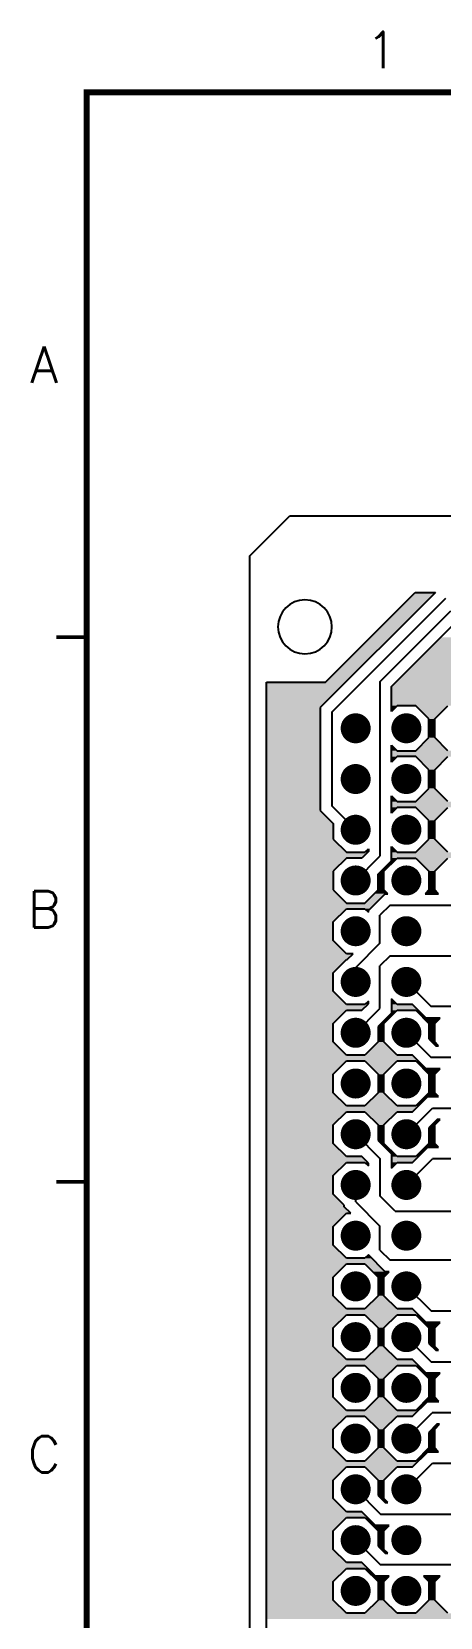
# Model space of a CAD drawing. Extents: x 295 to 953, y 10 to 290.
# Drawn here: x 487.4 to 521.2, y 159 to 290 of the extents above; entities that cross this region are included whole.
import ezdxf
from ezdxf.enums import TextEntityAlignment as Align

# ---------------------------------------------------------------- set-up
doc = ezdxf.new("R2010")
doc.units = 0
doc.header["$LTSCALE"] = 5
doc.header["$MEASUREMENT"] = 0
doc.layers.get('0').update_dxf_attribs({"linetype": 'CONTINUOUS', "lineweight": 25})
for name, color, linetype in [('L3-INT2_GBR', 2, 'CONTINUOUS'), ('문자', 4, 'CONTINUOUS'), ('테두리', 3, 'CONTINUOUS')]:
    doc.layers.add(name, color=color, linetype=linetype)
doc.styles.get("Standard").update_dxf_attribs({"font": 'simplex.shx'})

# ---------------------------------------------------------------- blocks, each defined once
blk = doc.blocks.new('C')
blk.add_line((15, 285), (15, 285))
at = {"layer": '테두리'}
for points, const_width in [([(15, 285), (15, 15), (405, 15), (405, 285), (15, 285)], 0.5), ([(12.5, 240), (15, 240)], 0.3), ([(12.5, 195), (15, 195)], 0.3)]:
    blk.add_lwpolyline(points, dxfattribs=dict(at, const_width=const_width))
at = {"layer": '문자'}
for s, p in [('1', (39.38, 288.5)), ('A', (11.5, 262.5)), ('B', (11.5, 217.5)), ('C', (11.5, 172.5))]:
    blk.add_text(s, height=3, dxfattribs=at).set_placement(p, align=Align.MIDDLE)

msp = doc.modelspace()

# ---------------------------------------------------------------- linework, layer by layer
at = {"color": 7, "const_width": 1.24}
for points in [[(514.84, 232.46, -1), (513.6, 232.46, -1)], [(519.03, 232.46, -1), (517.79, 232.46, -1)], [(514.84, 228.27, -1), (513.6, 228.27, -1)], [(519.03, 228.27, -1), (517.79, 228.27, -1)], [(514.84, 224.08, -1), (513.6, 224.08, -1)], [(519.03, 224.08, -1), (517.79, 224.08, -1)], [(514.84, 219.89, -1), (513.6, 219.89, -1)], [(519.03, 219.89, -1), (517.79, 219.89, -1)], [(514.84, 215.7, -1), (513.6, 215.7, -1)], [(519.03, 215.7, -1), (517.79, 215.7, -1)], [(514.84, 211.51, -1), (513.6, 211.51, -1)], [(519.03, 211.51, -1), (517.79, 211.51, -1)], [(514.84, 207.31, -1), (513.6, 207.31, -1)], [(519.03, 207.31, -1), (517.79, 207.31, -1)], [(514.84, 203.12, -1), (513.6, 203.12, -1)], [(519.03, 203.12, -1), (517.79, 203.12, -1)], [(514.84, 198.93, -1), (513.6, 198.93, -1)], [(519.03, 198.93, -1), (517.79, 198.93, -1)], [(514.84, 194.74, -1), (513.6, 194.74, -1)], [(519.03, 194.74, -1), (517.79, 194.74, -1)], [(514.84, 190.55, -1), (513.6, 190.55, -1)], [(519.03, 190.55, -1), (517.79, 190.55, -1)], [(514.84, 186.36, -1), (513.6, 186.36, -1)], [(519.03, 186.36, -1), (517.79, 186.36, -1)], [(514.84, 182.17, -1), (513.6, 182.17, -1)], [(519.03, 182.17, -1), (517.79, 182.17, -1)], [(514.84, 177.98, -1), (513.6, 177.98, -1)], [(519.03, 177.98, -1), (517.79, 177.98, -1)], [(514.84, 173.79, -1), (513.6, 173.79, -1)], [(519.03, 173.79, -1), (517.79, 173.79, -1)], [(514.84, 169.6, -1), (513.6, 169.6, -1)], [(519.03, 169.6, -1), (517.79, 169.6, -1)], [(514.84, 165.4, -1), (513.6, 165.4, -1)], [(519.03, 165.4, -1), (517.79, 165.4, -1)], [(514.84, 161.21, -1), (513.6, 161.21, -1)], [(519.03, 161.21, -1), (517.79, 161.21, -1)]]:
    msp.add_lwpolyline(points, format="xyb", close=True, dxfattribs=at)
at = {"layer": 'L3-INT2_GBR', "color": 7}
for p, q in [((505.48, 246.7), (508.78, 250)), ((508.78, 250), (868.48, 250)), ((505.48, 88.3), (505.48, 246.7)), ((505.48, 88.3), (505.48, 246.7)), ((520.81, 243.69), (511.29, 234.17)), ((511.72, 236.26), (519.14, 243.69)), ((519.14, 243.69), (520.81, 243.69)), ((512.24, 233.78), (521.67, 243.21)), ((516.22, 236.3), (522.09, 242.16)), ((517.17, 235.9), (522.48, 241.21)), ((506.84, 236.26), (511.72, 236.26)), ((506.84, 98.74), (506.84, 236.26)), ((516.22, 236.3), (516.22, 221.89)), ((517.17, 233.84), (517.17, 235.9)), ((511.29, 234.17), (511.29, 225.67)), ((512.24, 233.78), (512.24, 226.06)), ((517.64, 234.32), (517.17, 233.84)), ((519.18, 234.32), (517.64, 234.32)), ((520.27, 233.23), (519.18, 234.32)), ((520.27, 231.69), (520.27, 233.23)), ((520.75, 233.23), (521.84, 234.32)), ((520.75, 231.69), (520.75, 233.23)), ((517.17, 231.08), (517.64, 230.6)), ((517.17, 229.65), (517.17, 231.08)), ((517.64, 230.6), (519.18, 230.6)), ((519.18, 230.6), (520.27, 231.69)), ((521.84, 230.6), (520.75, 231.69)), ((517.64, 230.13), (517.17, 229.65)), ((519.18, 230.13), (517.64, 230.13)), ((520.27, 229.04), (519.18, 230.13)), ((520.75, 229.04), (521.84, 230.13)), ((520.27, 227.5), (520.27, 229.04)), ((520.75, 227.5), (520.75, 229.04)), ((517.17, 226.89), (517.64, 226.41)), ((517.17, 225.46), (517.17, 226.89)), ((519.18, 226.41), (520.27, 227.5)), ((521.84, 226.41), (520.75, 227.5)), ((511.29, 225.67), (512.37, 224.59)), ((514.22, 224.08), (512.24, 226.06)), ((517.64, 225.93), (517.17, 225.46)), ((517.64, 226.41), (519.18, 226.41)), ((519.18, 225.93), (517.64, 225.93)), ((520.27, 224.85), (519.18, 225.93)), ((520.75, 224.85), (521.84, 225.93)), ((512.37, 224.59), (512.37, 223.31)), ((520.27, 223.31), (520.27, 224.85)), ((520.75, 223.31), (520.75, 224.85)), ((512.37, 223.31), (513.45, 222.22)), ((517.17, 222.69), (517.64, 222.22)), ((517.17, 221.5), (517.17, 222.69)), ((519.18, 222.22), (520.27, 223.31)), ((521.84, 222.22), (520.75, 223.31)), ((513.45, 221.74), (512.37, 220.66)), ((513.45, 222.22), (514.99, 222.22)), ((514.74, 221.74), (513.45, 221.74)), ((514.22, 219.89), (516.22, 221.89)), ((515.28, 222.28), (514.74, 221.74)), ((514.99, 222.22), (515.28, 222.51)), ((515.28, 222.51), (515.28, 222.28)), ((516.08, 220.4), (517.17, 221.5)), ((516.56, 220.66), (517.64, 221.74)), ((517.64, 222.22), (519.18, 222.22)), ((517.64, 221.74), (519.18, 221.74)), ((519.18, 221.74), (520.27, 220.66)), ((520.75, 220.66), (521.84, 221.74)), ((512.37, 220.66), (512.37, 219.12)), ((516.08, 219.12), (516.08, 220.4)), ((516.56, 219.12), (516.56, 220.66)), ((520.27, 220.66), (520.27, 219.12)), ((520.75, 219.12), (520.75, 220.66)), ((512.37, 219.12), (513.45, 218.03)), ((514.99, 218.03), (516.08, 219.12)), ((515.28, 217.41), (516.67, 218.8)), ((516.87, 218.8), (516.56, 219.12)), ((516.67, 218.8), (516.87, 218.8)), ((520.27, 219.12), (519.95, 218.8)), ((519.95, 218.8), (521.06, 218.8)), ((521.06, 218.8), (520.75, 219.12)), ((512.37, 216.47), (513.45, 217.55)), ((513.45, 218.03), (514.99, 218.03)), ((513.45, 217.55), (514.99, 217.55)), ((514.99, 217.55), (515.28, 217.27)), ((517.06, 217.85), (516.22, 217.02)), ((517.06, 217.85), (529.64, 217.85)), ((512.37, 214.93), (512.37, 216.47)), ((515.28, 217.27), (515.28, 217.41)), ((516.22, 214.71), (516.22, 217.02)), ((513.45, 213.84), (512.37, 214.93)), ((514.01, 213.84), (513.45, 213.84)), ((513.53, 213.36), (514.01, 213.84)), ((516.22, 214.71), (514.22, 212.71)), ((517.06, 213.66), (516.22, 212.83)), ((517.06, 213.66), (526.91, 213.66)), ((512.37, 212.27), (513.45, 213.36)), ((512.37, 210.74), (512.37, 212.27)), ((513.45, 213.36), (513.53, 213.36)), ((514.22, 211.51), (514.22, 212.71)), ((516.22, 209.32), (516.22, 212.83)), ((518.41, 211.51), (520.45, 209.47)), ((513.45, 209.65), (512.37, 210.74)), ((514.99, 209.65), (513.45, 209.65)), ((514.74, 209.17), (515.28, 209.71)), ((515.28, 209.93), (514.99, 209.65)), ((515.28, 209.71), (515.28, 209.93)), ((517.17, 210.12), (517.17, 208.92)), ((517.64, 209.65), (517.17, 210.12)), ((518.93, 209.65), (517.64, 209.65)), ((520.05, 208.52), (518.93, 209.65)), ((512.37, 208.08), (513.45, 209.17)), ((513.45, 209.17), (514.74, 209.17)), ((514.22, 207.31), (516.22, 209.32)), ((517.17, 208.92), (516.08, 207.83)), ((516.56, 208.08), (517.64, 209.17)), ((517.64, 209.17), (519.18, 209.17)), ((519.18, 209.17), (520.27, 208.08)), ((521.19, 208.52), (520.05, 208.52)), ((585.26, 209.47), (520.45, 209.47)), ((520.75, 208.08), (521.19, 208.52)), ((512.37, 206.55), (512.37, 208.08)), ((516.08, 207.83), (516.08, 206.55)), ((516.56, 206.55), (516.56, 208.08)), ((518.41, 207.31), (520.45, 205.28)), ((520.27, 208.08), (520.27, 206.8)), ((520.75, 206.55), (520.75, 208.08)), ((513.45, 205.46), (512.37, 206.55)), ((516.08, 206.55), (514.99, 205.46)), ((517.64, 205.46), (516.56, 206.55)), ((520.27, 206.8), (520.84, 206.23)), ((521.06, 206.23), (520.75, 206.55)), ((520.84, 206.23), (521.06, 206.23)), ((512.37, 203.89), (513.45, 204.98)), ((514.99, 205.46), (513.45, 205.46)), ((513.45, 204.98), (514.99, 204.98)), ((514.99, 204.98), (516.08, 203.89)), ((516.56, 203.89), (517.64, 204.98)), ((518.93, 205.46), (517.64, 205.46)), ((517.64, 204.98), (519.18, 204.98)), ((520.05, 204.33), (518.93, 205.46)), ((519.18, 204.98), (520.27, 203.89)), ((521.19, 204.33), (520.05, 204.33)), ((524.19, 205.28), (520.45, 205.28)), ((520.75, 203.89), (521.19, 204.33)), ((512.37, 202.35), (512.37, 203.89)), ((516.08, 203.89), (516.08, 202.35)), ((516.56, 202.35), (516.56, 203.89)), ((520.27, 203.89), (520.27, 202.35)), ((520.75, 202.35), (520.75, 203.89)), ((513.45, 201.27), (512.37, 202.35)), ((516.08, 202.35), (514.99, 201.27)), ((517.64, 201.27), (516.56, 202.35)), ((518.93, 200.79), (520.18, 202.04)), ((520.27, 202.35), (519.18, 201.27)), ((520.18, 202.04), (521.06, 202.04)), ((521.06, 202.04), (520.75, 202.35)), ((512.37, 199.7), (513.45, 200.79)), ((514.99, 201.27), (513.45, 201.27)), ((513.45, 200.79), (514.99, 200.79)), ((514.99, 200.79), (516.08, 199.7)), ((516.56, 199.7), (517.64, 200.79)), ((519.18, 201.27), (517.64, 201.27)), ((517.64, 200.79), (518.93, 200.79)), ((518.41, 198.93), (520.57, 201.09)), ((520.57, 201.09), (620.37, 201.09)), ((512.37, 198.16), (512.37, 199.7)), ((516.08, 199.7), (516.08, 198.42)), ((516.56, 198.16), (516.56, 199.7)), ((520.96, 200.14), (520.27, 199.45)), ((520.27, 199.45), (520.27, 198.16)), ((520.75, 199.7), (521.19, 200.14)), ((520.75, 198.16), (520.75, 199.7)), ((521.19, 200.14), (520.96, 200.14)), ((513.45, 197.08), (512.37, 198.16)), ((514.22, 198.93), (516.22, 196.93)), ((516.08, 198.42), (517.17, 197.32)), ((517.64, 197.08), (516.56, 198.16)), ((518.93, 196.6), (520.18, 197.85)), ((520.27, 198.16), (519.18, 197.08)), ((520.18, 197.85), (521.06, 197.85)), ((521.06, 197.85), (520.75, 198.16)), ((512.37, 195.51), (513.45, 196.6)), ((514.74, 197.08), (513.45, 197.08)), ((513.45, 196.6), (514.99, 196.6)), ((515.28, 196.54), (514.74, 197.08)), ((514.99, 196.6), (515.28, 196.31)), ((515.28, 196.31), (515.28, 196.54)), ((516.22, 196.93), (516.22, 193.84)), ((517.17, 197.32), (517.17, 196.13)), ((517.17, 196.13), (517.64, 196.6)), ((519.18, 197.08), (517.64, 197.08)), ((517.64, 196.6), (518.93, 196.6)), ((518.41, 194.74), (520.57, 196.9)), ((524.19, 196.9), (520.57, 196.9)), ((512.37, 193.97), (512.37, 195.51)), ((513.27, 193.07), (512.37, 193.97)), ((514.22, 193.34), (514.22, 194.74)), ((517.48, 192.58), (516.22, 193.84)), ((513.27, 192.94), (513.27, 193.07)), ((513.81, 192.41), (513.27, 192.94)), ((514.22, 193.34), (516.22, 191.34)), ((517.48, 192.58), (527.54, 192.58)), ((512.37, 191.32), (513.45, 192.41)), ((512.37, 189.78), (512.37, 191.32)), ((513.45, 192.41), (513.81, 192.41)), ((516.22, 189.36), (516.22, 191.34)), ((513.45, 188.69), (512.37, 189.78)), ((514.99, 188.69), (513.45, 188.69)), ((515.28, 188.98), (514.99, 188.69)), ((515.28, 188.96), (515.28, 188.98)), ((516.67, 187.57), (515.28, 188.96)), ((516.22, 189.36), (517.06, 188.52)), ((512.37, 187.13), (513.45, 188.22)), ((513.45, 188.22), (514.99, 188.22)), ((514.99, 188.22), (516.08, 187.13)), ((516.56, 187.13), (517, 187.57)), ((517, 187.57), (516.67, 187.57)), ((525.03, 188.52), (517.06, 188.52)), ((512.37, 185.59), (512.37, 187.13)), ((516.08, 187.13), (516.08, 185.59)), ((516.56, 185.59), (516.56, 187.13)), ((518.41, 186.36), (520.45, 184.33)), ((513.45, 184.5), (512.37, 185.59)), ((516.08, 185.59), (514.99, 184.5)), ((517.64, 184.5), (516.56, 185.59)), ((512.37, 182.94), (513.45, 184.02)), ((514.99, 184.5), (513.45, 184.5)), ((513.45, 184.02), (514.99, 184.02)), ((514.99, 184.02), (516.08, 182.94)), ((516.56, 182.94), (517.64, 184.02)), ((518.93, 184.5), (517.64, 184.5)), ((517.64, 184.02), (519.18, 184.02)), ((520.05, 183.38), (518.93, 184.5)), ((519.18, 184.02), (520.27, 182.94)), ((521.19, 183.38), (520.05, 183.38)), ((520.45, 184.33), (528.17, 184.33)), ((520.75, 182.94), (521.19, 183.38)), ((512.37, 181.4), (512.37, 182.94)), ((516.08, 182.94), (516.08, 181.4)), ((516.56, 181.4), (516.56, 182.94)), ((518.41, 182.17), (520.45, 180.14)), ((520.27, 182.94), (520.27, 181.65)), ((520.75, 181.4), (520.75, 182.94)), ((513.45, 180.31), (512.37, 181.4)), ((516.08, 181.4), (514.99, 180.31)), ((517.64, 180.31), (516.56, 181.4)), ((520.27, 181.65), (520.84, 181.08)), ((521.06, 181.08), (520.75, 181.4)), ((520.84, 181.08), (521.06, 181.08)), ((512.37, 178.75), (513.45, 179.83)), ((514.99, 180.31), (513.45, 180.31)), ((513.45, 179.83), (514.99, 179.83)), ((514.99, 179.83), (516.08, 178.75)), ((516.56, 178.75), (517.64, 179.83)), ((518.93, 180.31), (517.64, 180.31)), ((517.64, 179.83), (519.18, 179.83)), ((520.05, 179.19), (518.93, 180.31)), ((519.18, 179.83), (520.27, 178.75)), ((520.45, 180.14), (525.44, 180.14)), ((512.37, 177.21), (512.37, 178.75)), ((516.08, 178.75), (516.08, 177.21)), ((516.56, 177.21), (516.56, 178.75)), ((521.19, 179.19), (520.05, 179.19)), ((520.27, 178.75), (520.27, 177.21)), ((520.75, 178.75), (521.19, 179.19)), ((520.75, 177.21), (520.75, 178.75)), ((513.45, 176.12), (512.37, 177.21)), ((516.08, 177.21), (514.99, 176.12)), ((517.64, 176.12), (516.56, 177.21)), ((518.93, 175.64), (520.15, 176.86)), ((520.27, 177.21), (519.18, 176.12)), ((520.15, 176.86), (521.09, 176.86)), ((521.09, 176.86), (520.75, 177.21)), ((512.37, 174.56), (513.45, 175.64)), ((514.99, 176.12), (513.45, 176.12)), ((513.45, 175.64), (514.99, 175.64)), ((514.99, 175.64), (516.08, 174.56)), ((516.56, 174.56), (517.64, 175.64)), ((519.18, 176.12), (517.64, 176.12)), ((517.64, 175.64), (518.93, 175.64)), ((518.41, 173.79), (520.54, 175.91)), ((524.82, 175.91), (520.54, 175.91)), ((512.37, 173.02), (512.37, 174.56)), ((516.08, 174.56), (516.08, 173.02)), ((516.56, 173.02), (516.56, 174.56)), ((520.93, 174.97), (520.27, 174.3)), ((520.27, 174.3), (520.27, 173.02)), ((520.75, 174.56), (521.16, 174.97)), ((520.75, 173.02), (520.75, 174.56)), ((521.16, 174.97), (520.93, 174.97)), ((513.45, 171.93), (512.37, 173.02)), ((516.08, 173.02), (514.99, 171.93)), ((517.64, 171.93), (516.56, 173.02)), ((520.27, 173.02), (519.18, 171.93)), ((521.06, 172.7), (520.75, 173.02)), ((514.99, 171.93), (513.45, 171.93)), ((519.18, 171.93), (517.64, 171.93)), ((518.41, 169.6), (520.57, 171.75)), ((518.93, 171.45), (520.18, 172.7)), ((520.18, 172.7), (521.06, 172.7)), ((520.57, 171.75), (561.07, 171.75)), ((512.37, 170.36), (513.45, 171.45)), ((512.37, 168.83), (512.37, 170.36)), ((513.45, 171.45), (514.99, 171.45)), ((514.99, 171.45), (516.08, 170.36)), ((516.08, 170.36), (516.08, 169.08)), ((516.56, 170.36), (517.64, 171.45)), ((516.56, 168.83), (516.56, 170.36)), ((517.64, 171.45), (518.93, 171.45)), ((514.22, 169.6), (516.26, 167.56)), ((516.08, 169.08), (516.65, 168.51)), ((513.45, 167.74), (512.37, 168.83)), ((514.74, 167.74), (513.45, 167.74)), ((515.86, 166.61), (514.74, 167.74)), ((516.87, 168.51), (516.56, 168.83)), ((516.65, 168.51), (516.87, 168.51)), ((512.37, 166.17), (513.45, 167.26)), ((513.45, 167.26), (514.99, 167.26)), ((514.99, 167.26), (516.08, 166.17)), ((517, 166.61), (515.86, 166.61)), ((516.26, 167.56), (524.82, 167.56)), ((516.56, 166.17), (517, 166.61)), ((512.37, 164.64), (512.37, 166.17)), ((514.22, 165.4), (516.26, 163.37)), ((516.08, 166.17), (516.08, 164.89)), ((516.56, 164.64), (516.56, 166.17)), ((513.45, 163.55), (512.37, 164.64)), ((516.08, 164.89), (516.65, 164.32)), ((516.87, 164.32), (516.56, 164.64)), ((516.65, 164.32), (516.87, 164.32)), ((512.37, 161.98), (513.45, 163.07)), ((514.74, 163.55), (513.45, 163.55)), ((513.45, 163.07), (514.99, 163.07)), ((515.86, 162.42), (514.74, 163.55)), ((514.99, 163.07), (516.08, 161.98)), ((517, 162.42), (515.86, 162.42)), ((576.36, 163.37), (516.26, 163.37)), ((516.56, 161.98), (517, 162.42)), ((519.83, 162.42), (520.27, 161.98)), ((521.19, 162.42), (519.83, 162.42)), ((520.75, 161.98), (521.19, 162.42)), ((512.37, 160.44), (512.37, 161.98)), ((516.08, 161.98), (516.08, 160.44)), ((516.56, 160.44), (516.56, 161.98)), ((520.27, 161.98), (520.27, 160.44)), ((520.75, 160.44), (520.75, 161.98)), ((513.45, 159.36), (512.37, 160.44)), ((516.08, 160.44), (514.99, 159.36)), ((517.64, 159.36), (516.56, 160.44)), ((520.27, 160.44), (519.18, 159.36)), ((521.84, 159.36), (520.75, 160.44)), ((514.99, 159.36), (513.45, 159.36)), ((519.18, 159.36), (517.64, 159.36))]:
    msp.add_line(p, q, dxfattribs=at)
for start, end in [(0, 180), (180, 0)]:
    msp.add_arc((510.03, 240.84), 2.23, start, end, dxfattribs=at)
for points in [[(513.38, 236.26), (520.81, 243.69), (511.72, 236.26), (519.14, 243.69)], [(520.81, 243.69), (520.81, 243.69), (519.14, 243.69), (520.81, 243.69)], [(702.91, 238.91), (702.91, 239.97), (520.18, 238.91), (521.24, 239.97)], [(703.51, 238.31), (702.91, 238.91), (519.58, 238.31), (520.18, 238.91)], [(625.54, 236.98), (626.87, 238.31), (518.25, 236.98), (519.58, 238.31)], [(511.29, 234.17), (513.38, 236.26), (506.84, 234.17), (506.84, 236.26)], [(513.38, 236.26), (513.38, 236.26), (506.84, 236.26), (511.72, 236.26)], [(625.54, 235.9), (625.54, 236.98), (517.17, 235.9), (518.25, 236.98)], [(625.54, 235.31), (625.54, 235.9), (517.17, 235.31), (517.17, 235.9)], [(590.04, 234.32), (591.04, 235.31), (517.17, 234.32), (517.17, 235.31)], [(511.29, 225.67), (511.29, 234.17), (506.84, 225.67), (506.84, 234.17)], [(517.17, 233.84), (517.64, 234.32), (517.17, 233.84), (517.17, 234.32)], [(521.84, 234.32), (521.84, 234.32), (519.18, 234.32), (517.64, 234.32)], [(520.75, 233.23), (521.84, 234.32), (520.27, 233.23), (519.18, 234.32)], [(520.75, 231.69), (520.75, 233.23), (520.27, 231.69), (520.27, 233.23)], [(517.64, 230.6), (517.17, 231.08), (517.17, 230.6), (517.17, 231.08)], [(526.05, 230.13), (526.05, 230.6), (517.17, 230.13), (517.17, 230.6)], [(521.84, 230.6), (520.75, 231.69), (519.18, 230.6), (520.27, 231.69)], [(517.17, 229.65), (517.64, 230.13), (517.17, 229.65), (517.17, 230.13)], [(521.84, 230.13), (521.84, 230.13), (519.18, 230.13), (517.64, 230.13)], [(520.75, 229.04), (521.84, 230.13), (520.27, 229.04), (519.18, 230.13)], [(520.75, 227.5), (520.75, 229.04), (520.27, 227.5), (520.27, 229.04)], [(517.64, 226.41), (517.17, 226.89), (517.17, 226.41), (517.17, 226.89)], [(521.84, 226.41), (520.75, 227.5), (519.18, 226.41), (520.27, 227.5)], [(512.37, 224.59), (511.29, 225.67), (506.84, 224.59), (506.84, 225.67)], [(652.34, 225.93), (652.34, 226.41), (517.17, 225.93), (517.17, 226.41)], [(517.17, 225.46), (517.64, 225.93), (517.17, 225.46), (517.17, 225.93)], [(521.84, 225.93), (521.84, 225.93), (519.18, 225.93), (517.64, 225.93)], [(520.75, 224.85), (521.84, 225.93), (520.27, 224.85), (519.18, 225.93)], [(512.37, 223.31), (512.37, 224.59), (506.84, 223.31), (506.84, 224.59)], [(520.75, 223.31), (520.75, 224.85), (520.27, 223.31), (520.27, 224.85)], [(513.45, 222.22), (512.37, 223.31), (506.84, 222.22), (506.84, 223.31)], [(517.64, 222.22), (517.17, 222.69), (517.17, 222.22), (517.17, 222.69)], [(521.84, 222.22), (520.75, 223.31), (519.18, 222.22), (520.27, 223.31)], [(514.74, 221.74), (515.22, 222.22), (506.84, 221.74), (506.84, 222.22)], [(512.37, 220.66), (513.45, 221.74), (506.84, 220.66), (506.84, 221.74)], [(515.22, 222.22), (515.28, 222.28), (514.99, 222.22), (515.05, 222.28)], [(515.28, 222.28), (515.28, 222.51), (515.05, 222.28), (515.28, 222.51)], [(516.56, 220.66), (517.4, 221.5), (516.33, 220.66), (517.17, 221.5)], [(548.25, 221.74), (547.77, 222.22), (517.17, 221.74), (517.17, 222.22)], [(517.4, 221.5), (517.64, 221.74), (517.17, 221.5), (517.17, 221.74)], [(521.84, 221.74), (521.84, 221.74), (519.18, 221.74), (517.64, 221.74)], [(520.75, 220.66), (521.84, 221.74), (520.27, 220.66), (519.18, 221.74)], [(512.37, 219.12), (512.37, 220.66), (506.84, 219.12), (506.84, 220.66)], [(516.56, 220.4), (516.56, 220.66), (516.08, 220.4), (516.33, 220.66)], [(516.56, 219.12), (516.56, 220.4), (516.08, 219.12), (516.08, 220.4)], [(520.75, 219.12), (520.75, 220.66), (520.27, 219.12), (520.27, 220.66)], [(513.45, 218.03), (512.37, 219.12), (506.84, 218.03), (506.84, 219.12)], [(515.9, 218.03), (516.67, 218.8), (514.99, 218.03), (515.76, 218.8)], [(516.87, 218.8), (516.56, 219.12), (515.76, 218.8), (516.08, 219.12)], [(521.06, 218.8), (520.75, 219.12), (519.95, 218.8), (520.27, 219.12)], [(515.42, 217.55), (515.9, 218.03), (506.84, 217.55), (506.84, 218.03)], [(512.37, 216.47), (513.45, 217.55), (506.84, 216.47), (506.84, 217.55)], [(515.42, 217.55), (515.42, 217.55), (514.99, 217.55), (513.45, 217.55)], [(515.28, 217.41), (515.42, 217.55), (515.14, 217.41), (514.99, 217.55)], [(512.37, 214.93), (512.37, 216.47), (506.84, 214.93), (506.84, 216.47)], [(515.28, 217.27), (515.28, 217.41), (515.28, 217.27), (515.14, 217.41)], [(513.45, 213.84), (512.37, 214.93), (506.84, 213.84), (506.84, 214.93)], [(513.53, 213.36), (514.01, 213.84), (506.84, 213.36), (506.84, 213.84)], [(512.37, 212.27), (513.45, 213.36), (506.84, 212.27), (506.84, 213.36)], [(512.37, 210.74), (512.37, 212.27), (506.84, 210.74), (506.84, 212.27)], [(513.45, 209.65), (512.37, 210.74), (506.84, 209.65), (506.84, 210.74)], [(514.74, 209.17), (515.22, 209.65), (506.84, 209.17), (506.84, 209.65)], [(515.22, 209.65), (515.28, 209.71), (514.99, 209.65), (515.05, 209.71)], [(515.28, 209.71), (515.28, 209.93), (515.05, 209.71), (515.28, 209.93)], [(517.64, 209.65), (517.17, 210.12), (517.17, 209.65), (517.17, 210.12)], [(519.41, 209.17), (518.93, 209.65), (517.17, 209.17), (517.17, 209.65)], [(512.37, 208.08), (513.45, 209.17), (506.84, 208.08), (506.84, 209.17)], [(516.56, 208.08), (517.4, 208.92), (516.33, 208.08), (517.17, 208.92)], [(517.4, 208.92), (517.64, 209.17), (517.17, 208.92), (517.17, 209.17)], [(519.41, 209.17), (519.41, 209.17), (519.18, 209.17), (517.64, 209.17)], [(520.05, 208.52), (519.41, 209.17), (519.83, 208.52), (519.18, 209.17)], [(520.75, 208.08), (521.19, 208.52), (520.27, 208.08), (519.83, 208.52)], [(512.37, 206.55), (512.37, 208.08), (506.84, 206.55), (506.84, 208.08)], [(516.56, 207.83), (516.56, 208.08), (516.08, 207.83), (516.33, 208.08)], [(516.56, 206.55), (516.56, 207.83), (516.08, 206.55), (516.08, 207.83)], [(520.75, 206.8), (520.75, 208.08), (520.27, 206.8), (520.27, 208.08)], [(513.45, 205.46), (512.37, 206.55), (506.84, 205.46), (506.84, 206.55)], [(517.64, 205.46), (516.56, 206.55), (514.99, 205.46), (516.08, 206.55)], [(520.75, 206.55), (520.75, 206.8), (520.52, 206.55), (520.27, 206.8)], [(521.06, 206.23), (520.75, 206.55), (520.84, 206.23), (520.52, 206.55)], [(519.41, 204.98), (518.93, 205.46), (506.84, 204.98), (506.84, 205.46)], [(512.37, 203.89), (513.45, 204.98), (506.84, 203.89), (506.84, 204.98)], [(517.64, 205.46), (517.64, 205.46), (513.45, 205.46), (514.99, 205.46)], [(517.64, 204.98), (517.64, 204.98), (514.99, 204.98), (513.45, 204.98)], [(516.56, 203.89), (517.64, 204.98), (516.08, 203.89), (514.99, 204.98)], [(518.93, 205.46), (518.93, 205.46), (517.64, 205.46), (518.93, 205.46)], [(519.41, 204.98), (519.41, 204.98), (519.18, 204.98), (517.64, 204.98)], [(520.05, 204.33), (519.41, 204.98), (519.83, 204.33), (519.18, 204.98)], [(520.75, 203.89), (521.19, 204.33), (520.27, 203.89), (519.83, 204.33)], [(512.37, 202.35), (512.37, 203.89), (506.84, 202.35), (506.84, 203.89)], [(516.56, 202.35), (516.56, 203.89), (516.08, 202.35), (516.08, 203.89)], [(520.75, 202.35), (520.75, 203.89), (520.27, 202.35), (520.27, 203.89)], [(513.45, 201.27), (512.37, 202.35), (506.84, 201.27), (506.84, 202.35)], [(517.64, 201.27), (516.56, 202.35), (514.99, 201.27), (516.08, 202.35)], [(519.41, 201.27), (520.18, 202.04), (519.18, 201.27), (519.95, 202.04)], [(521.06, 202.04), (520.75, 202.35), (519.95, 202.04), (520.27, 202.35)], [(518.93, 200.79), (519.41, 201.27), (506.84, 200.79), (506.84, 201.27)], [(512.37, 199.7), (513.45, 200.79), (506.84, 199.7), (506.84, 200.79)], [(517.64, 200.79), (517.64, 200.79), (514.99, 200.79), (513.45, 200.79)], [(516.56, 199.7), (517.64, 200.79), (516.08, 199.7), (514.99, 200.79)], [(512.37, 198.16), (512.37, 199.7), (506.84, 198.16), (506.84, 199.7)], [(516.56, 198.42), (516.56, 199.7), (516.08, 198.42), (516.08, 199.7)], [(520.75, 199.45), (520.75, 199.7), (520.27, 199.45), (520.52, 199.7)], [(520.75, 198.16), (520.75, 199.45), (520.27, 198.16), (520.27, 199.45)], [(520.75, 199.7), (521.19, 200.14), (520.52, 199.7), (520.96, 200.14)], [(521.19, 200.14), (521.19, 200.14), (520.96, 200.14), (521.19, 200.14)], [(513.45, 197.08), (512.37, 198.16), (506.84, 197.08), (506.84, 198.16)], [(516.56, 198.16), (516.56, 198.42), (516.33, 198.16), (516.08, 198.42)], [(517.4, 197.32), (516.56, 198.16), (517.17, 197.32), (516.33, 198.16)], [(519.41, 197.08), (520.18, 197.85), (519.18, 197.08), (519.95, 197.85)], [(521.06, 197.85), (520.75, 198.16), (519.95, 197.85), (520.27, 198.16)], [(515.22, 196.6), (514.74, 197.08), (506.84, 196.6), (506.84, 197.08)], [(512.37, 195.51), (513.45, 196.6), (506.84, 195.51), (506.84, 196.6)], [(515.22, 196.6), (515.22, 196.6), (514.99, 196.6), (513.45, 196.6)], [(515.28, 196.54), (515.22, 196.6), (515.05, 196.54), (514.99, 196.6)], [(515.28, 196.31), (515.28, 196.54), (515.28, 196.31), (515.05, 196.54)], [(517.64, 197.08), (517.4, 197.32), (517.17, 197.08), (517.17, 197.32)], [(518.93, 196.6), (519.41, 197.08), (517.17, 196.6), (517.17, 197.08)], [(517.17, 196.13), (517.64, 196.6), (517.17, 196.13), (517.17, 196.6)], [(512.37, 193.97), (512.37, 195.51), (506.84, 193.97), (506.84, 195.51)], [(513.27, 193.07), (512.37, 193.97), (506.84, 193.07), (506.84, 193.97)], [(513.27, 192.94), (513.27, 193.07), (506.84, 192.94), (506.84, 193.07)], [(513.81, 192.41), (513.27, 192.94), (506.84, 192.41), (506.84, 192.94)], [(512.37, 191.32), (513.45, 192.41), (506.84, 191.32), (506.84, 192.41)], [(512.37, 189.78), (512.37, 191.32), (506.84, 189.78), (506.84, 191.32)], [(513.45, 188.69), (512.37, 189.78), (506.84, 188.69), (506.84, 189.78)], [(516.02, 188.22), (515.54, 188.69), (506.84, 188.22), (506.84, 188.69)], [(515.54, 188.69), (515.54, 188.69), (513.45, 188.69), (514.99, 188.69)], [(515.54, 188.69), (515.28, 188.96), (514.99, 188.69), (515.26, 188.96)], [(515.28, 188.96), (515.28, 188.98), (515.26, 188.96), (515.28, 188.98)], [(512.37, 187.13), (513.45, 188.22), (506.84, 187.13), (506.84, 188.22)], [(516.02, 188.22), (516.02, 188.22), (514.99, 188.22), (513.45, 188.22)], [(516.67, 187.57), (516.02, 188.22), (515.64, 187.57), (514.99, 188.22)], [(516.56, 187.13), (517, 187.57), (516.08, 187.13), (515.64, 187.57)], [(512.37, 185.59), (512.37, 187.13), (506.84, 185.59), (506.84, 187.13)], [(516.56, 185.59), (516.56, 187.13), (516.08, 185.59), (516.08, 187.13)], [(513.45, 184.5), (512.37, 185.59), (506.84, 184.5), (506.84, 185.59)], [(517.64, 184.5), (516.56, 185.59), (514.99, 184.5), (516.08, 185.59)], [(519.41, 184.02), (518.93, 184.5), (506.84, 184.02), (506.84, 184.5)], [(512.37, 182.94), (513.45, 184.02), (506.84, 182.94), (506.84, 184.02)], [(518.93, 184.5), (518.93, 184.5), (513.45, 184.5), (514.99, 184.5)], [(517.64, 184.02), (517.64, 184.02), (514.99, 184.02), (513.45, 184.02)], [(516.56, 182.94), (517.64, 184.02), (516.08, 182.94), (514.99, 184.02)], [(519.41, 184.02), (519.41, 184.02), (519.18, 184.02), (517.64, 184.02)], [(520.05, 183.38), (519.41, 184.02), (519.83, 183.38), (519.18, 184.02)], [(520.75, 182.94), (521.19, 183.38), (520.27, 182.94), (519.83, 183.38)], [(512.37, 181.4), (512.37, 182.94), (506.84, 181.4), (506.84, 182.94)], [(516.56, 181.4), (516.56, 182.94), (516.08, 181.4), (516.08, 182.94)], [(520.75, 181.65), (520.75, 182.94), (520.27, 181.65), (520.27, 182.94)], [(513.45, 180.31), (512.37, 181.4), (506.84, 180.31), (506.84, 181.4)], [(517.64, 180.31), (516.56, 181.4), (514.99, 180.31), (516.08, 181.4)], [(520.75, 181.4), (520.75, 181.65), (520.52, 181.4), (520.27, 181.65)], [(521.06, 181.08), (520.75, 181.4), (520.84, 181.08), (520.52, 181.4)], [(519.41, 179.83), (518.93, 180.31), (506.84, 179.83), (506.84, 180.31)], [(512.37, 178.75), (513.45, 179.83), (506.84, 178.75), (506.84, 179.83)], [(517.64, 180.31), (517.64, 180.31), (513.45, 180.31), (514.99, 180.31)], [(517.64, 179.83), (517.64, 179.83), (514.99, 179.83), (513.45, 179.83)], [(516.56, 178.75), (517.64, 179.83), (516.08, 178.75), (514.99, 179.83)], [(518.93, 180.31), (518.93, 180.31), (517.64, 180.31), (518.93, 180.31)], [(519.41, 179.83), (519.41, 179.83), (519.18, 179.83), (517.64, 179.83)], [(520.05, 179.19), (519.41, 179.83), (519.83, 179.19), (519.18, 179.83)], [(512.37, 177.21), (512.37, 178.75), (506.84, 177.21), (506.84, 178.75)], [(516.56, 177.21), (516.56, 178.75), (516.08, 177.21), (516.08, 178.75)], [(520.75, 178.75), (521.19, 179.19), (520.27, 178.75), (519.83, 179.19)], [(520.75, 177.21), (520.75, 178.75), (520.27, 177.21), (520.27, 178.75)], [(513.45, 176.12), (512.37, 177.21), (506.84, 176.12), (506.84, 177.21)], [(517.64, 176.12), (516.56, 177.21), (514.99, 176.12), (516.08, 177.21)], [(519.41, 176.12), (520.15, 176.86), (519.18, 176.12), (519.92, 176.86)], [(521.09, 176.86), (520.75, 177.21), (519.92, 176.86), (520.27, 177.21)], [(518.93, 175.64), (519.41, 176.12), (506.84, 175.64), (506.84, 176.12)], [(512.37, 174.56), (513.45, 175.64), (506.84, 174.56), (506.84, 175.64)], [(519.41, 176.12), (519.41, 176.12), (513.45, 176.12), (514.99, 176.12)], [(517.64, 175.64), (517.64, 175.64), (514.99, 175.64), (513.45, 175.64)], [(516.56, 174.56), (517.64, 175.64), (516.08, 174.56), (514.99, 175.64)], [(512.37, 173.02), (512.37, 174.56), (506.84, 173.02), (506.84, 174.56)], [(516.56, 173.02), (516.56, 174.56), (516.08, 173.02), (516.08, 174.56)], [(520.75, 174.3), (520.75, 174.56), (520.27, 174.3), (520.52, 174.56)], [(520.75, 173.02), (520.75, 174.3), (520.27, 173.02), (520.27, 174.3)], [(520.75, 174.56), (521.16, 174.97), (520.52, 174.56), (520.93, 174.97)], [(521.16, 174.97), (521.16, 174.97), (520.93, 174.97), (521.16, 174.97)], [(513.45, 171.93), (512.37, 173.02), (506.84, 171.93), (506.84, 173.02)], [(517.64, 171.93), (516.56, 173.02), (514.99, 171.93), (516.08, 173.02)], [(521.06, 172.7), (520.75, 173.02), (519.95, 172.7), (520.27, 173.02)], [(518.93, 171.45), (519.41, 171.93), (506.84, 171.45), (506.84, 171.93)], [(519.41, 171.93), (520.18, 172.7), (519.18, 171.93), (519.95, 172.7)], [(512.37, 170.36), (513.45, 171.45), (506.84, 170.36), (506.84, 171.45)], [(512.37, 168.83), (512.37, 170.36), (506.84, 168.83), (506.84, 170.36)], [(517.64, 171.45), (517.64, 171.45), (514.99, 171.45), (513.45, 171.45)], [(516.56, 170.36), (517.64, 171.45), (516.08, 170.36), (514.99, 171.45)], [(516.56, 169.08), (516.56, 170.36), (516.08, 169.08), (516.08, 170.36)], [(516.56, 168.83), (516.56, 169.08), (516.33, 168.83), (516.08, 169.08)], [(513.45, 167.74), (512.37, 168.83), (506.84, 167.74), (506.84, 168.83)], [(515.22, 167.26), (514.74, 167.74), (506.84, 167.26), (506.84, 167.74)], [(516.87, 168.51), (516.56, 168.83), (516.65, 168.51), (516.33, 168.83)], [(512.37, 166.17), (513.45, 167.26), (506.84, 166.17), (506.84, 167.26)], [(515.22, 167.26), (515.22, 167.26), (514.99, 167.26), (513.45, 167.26)], [(515.86, 166.61), (515.22, 167.26), (515.64, 166.61), (514.99, 167.26)], [(516.56, 166.17), (517, 166.61), (516.08, 166.17), (515.64, 166.61)], [(512.37, 164.64), (512.37, 166.17), (506.84, 164.64), (506.84, 166.17)], [(516.56, 164.89), (516.56, 166.17), (516.08, 164.89), (516.08, 166.17)], [(513.45, 163.55), (512.37, 164.64), (506.84, 163.55), (506.84, 164.64)], [(516.56, 164.64), (516.56, 164.89), (516.33, 164.64), (516.08, 164.89)], [(516.87, 164.32), (516.56, 164.64), (516.65, 164.32), (516.33, 164.64)], [(515.22, 163.07), (514.74, 163.55), (506.84, 163.07), (506.84, 163.55)], [(512.37, 161.98), (513.45, 163.07), (506.84, 161.98), (506.84, 163.07)], [(514.74, 163.55), (514.74, 163.55), (513.45, 163.55), (514.74, 163.55)], [(515.22, 163.07), (515.22, 163.07), (514.99, 163.07), (513.45, 163.07)], [(515.86, 162.42), (515.22, 163.07), (515.64, 162.42), (514.99, 163.07)], [(516.56, 161.98), (517, 162.42), (516.08, 161.98), (515.64, 162.42)], [(520.75, 161.98), (521.19, 162.42), (520.27, 161.98), (519.83, 162.42)], [(521.19, 162.42), (521.19, 162.42), (519.83, 162.42), (521.19, 162.42)], [(512.37, 160.44), (512.37, 161.98), (506.84, 160.44), (506.84, 161.98)], [(516.56, 160.44), (516.56, 161.98), (516.08, 160.44), (516.08, 161.98)], [(520.75, 160.44), (520.75, 161.98), (520.27, 160.44), (520.27, 161.98)], [(513.45, 159.36), (512.37, 160.44), (506.84, 159.36), (506.84, 160.44)], [(517.64, 159.36), (516.56, 160.44), (514.99, 159.36), (516.08, 160.44)], [(521.84, 159.36), (520.75, 160.44), (519.18, 159.36), (520.27, 160.44)], [(591.04, 159.18), (590.86, 159.36), (506.84, 159.18), (506.84, 159.36)], [(661.61, 158.88), (661.91, 159.18), (506.84, 158.88), (506.84, 159.18)]]:
    msp.add_solid(points, dxfattribs=at)

# ---------------------------------------------------------------- block references
msp.add_blockref('C', (476.98, 0))

doc.saveas('drawing.dxf')
